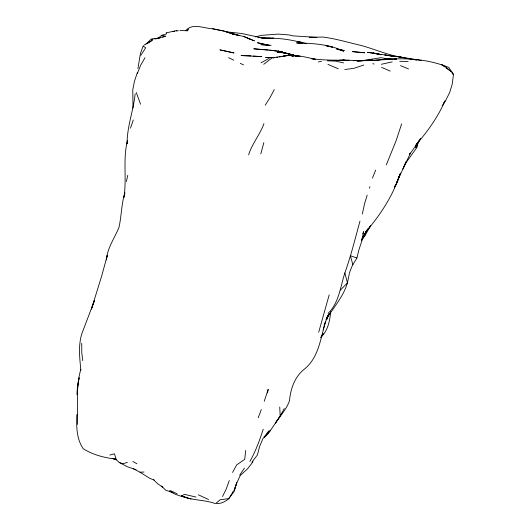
<?xml version="1.0" encoding="UTF-8"?>
<svg xmlns="http://www.w3.org/2000/svg" width="530" height="530" viewBox="0 0 530 530"><rect width="100%" height="100%" fill="white"/><g stroke="black" fill="none" stroke-linecap="round" stroke-linejoin="round"><path stroke-width="0.79" d="M80.825 369.463C75.399 387.357 78.413 406.146 77.387 424.431M76.85 414.506C76.333 426.001 76.433 438.886 83.197 448.705C92.704 454.694 104.032 457.748 115.136 458.987M127.074 143.789C127.001 126.71 133.447 110.591 135.163 93.75M76.943 394.605L77.44 386.41L79.116 377.771L77.691 387.377M127.114 143.769L127.465 140.543C122.715 159.159 126.869 178.424 123.987 197.326L124.895 192.807C121.304 204.235 121.589 216.127 118.892 227.655C114.4 238.301 107.351 248.119 106.311 259.945L107.365 255.255L101.72 275.885L91.432 309.063L94.439 300.563L81.898 333.516C78.122 345.447 79.705 357.829 80.818 370M245.715 450.434L244.701 459.338L236.645 464.923L232.557 472.455M137.913 68.635L140.423 53.457L143.186 45.911M81.746 343.255L81.766 352.642L82.76 360.632M330.647 311.753C329.852 321.021 327.931 330.601 320.915 337.265M267.524 392.982L268.2 389.278L264.251 401.27M349.356 273.506L347.442 282.868C343.367 296.721 333.562 307.433 326.188 319.398M328.083 313.396C339.074 302.749 340.353 286.756 344.871 272.93L344.97 272.606C351.012 255.725 355.219 238.341 359.983 221.109M418.25 141.907L417.017 147.34L405.324 163.624M126.352 181.578L127.776 175.337M263.847 142.61L260.806 153.872M329.183 294.879L318.676 332.277M323.201 329.879L325.659 321.26L325.526 321.697C320.491 338.325 318.835 357.611 304.286 369.211C294.706 376.764 290.579 388.861 289.499 400.647C286.624 409.18 280.284 415.666 275.441 423.072L280.165 416.03L284.285 408.517M324.095 325.347L324.751 323.061M362.315 214.014L364.567 203.666L367.184 195.159M349.396 272.824L352.404 265.344L356.895 258.017L359.062 249.339L361.884 240.839L363.567 231.636L362.785 233.862M263.211 429.293C259.62 440.317 255.645 451.348 249.882 461.431M253.048 461.709L247.55 468.871L240.355 475.37L236.619 483.214L234.121 491.535L229.887 497.094L228.463 498.637L220.149 499.783L216.525 502.804M401.66 123.821L396.135 140.642L386.317 164.863M369.45 188.216L369.913 186.726M137.29 72.723L134.388 81.514L132.772 89.848L133.01 108.08M130.466 128.187L133.308 119.999M236.619 483.214L234.015 490.634L236.91 482.466M229.278 480.524L226.33 488.812L222.514 496.531M417.633 142.517L415.778 147.724L419.184 140.596M400.064 173.886L396.235 184.235L394.479 186.931M258.229 417.766L261.303 409.564M248.63 154.82C252.088 143.63 260.018 134.607 263.96 123.596M137.442 73.405L140.609 65.336L144.982 57.743M370.649 225.753L367.104 230.417C380.673 214.166 392.478 196.339 399.249 176.106L396.327 183.956L400.647 173.012M372.411 178.14L375.684 170.07M394.466 186.938L395.777 184.917L406.113 161.71L403.217 168.355M328.096 315.29L326.255 319.663L327.54 316.675M325.526 321.697L329.375 313.482L326.122 319.451M370.556 225.74L365.488 234.757L361.712 240.05M402.893 169.096L410.359 153.409L420.714 138.655L416.971 143.464M274.282 89.563L270.221 97.281L265.245 105.172M361.685 240.024L363.547 236.519M229.887 497.094L233.18 491.343M362.454 237.785L367.76 228.94L361.699 239.262M443.338 103.661L445.014 100.939C437.787 117.223 427.326 131.944 415.573 145.266M362.878 237.202L367.283 230.179M140.861 55.279L145.644 47.839L143.246 46.044M320.802 337.544L323.307 333.748L321.849 335.397M442.172 105.728L445.737 100.349L449.659 92.578L452.203 84.277L453.468 74.611L451.567 71.49M365.362 232.425L366.21 231.146M395.777 184.917L396.235 184.235M239.686 475.165L244.443 468.076M361.606 240.117L365.104 234.982M268.723 430.943L262.986 438.548L259.587 446.525L257.414 454.978L251.902 462.133M265.199 436.819L270.578 430.168L264.331 437.343L270.479 430.44L280.165 416.03L279.747 407.02M340.412 290.069L347.442 282.868L344.871 272.93M186.593 29.687C193.635 23.068 204.322 28.468 212.676 28.792L224.303 31.144L239.494 35.603L232.518 33.92M145.995 44.003L151.083 39.253L152.865 39.187M158.569 37.835L161.763 35.291L166.519 33.9L166.234 32.92M263.741 64.289L272.049 57.903M229.523 498.18C225.316 501.698 220.175 504.481 214.524 503.321C203.725 499.571 191.966 500.585 181.459 495.861L184.546 494.384L196.04 497.06M146.962 43.818L152.296 40.267L144.067 45.083M261.038 62.858L269.32 58.227M166.433 32.814L176.874 30.535M154.747 38.955L165.453 36.192L161.763 35.291M185.778 30.654L188.428 29.647L188.21 28.978M363.858 65.024L353.861 68.324L344.765 69.543M162.524 37.252L165.453 36.192M392.253 61.871L381.315 64.289M255.261 36.881L261.681 35.331L278.31 34.092L289.42 35L293.123 35.874L316.92 37.378M127.432 462.425L122.774 463.743L119.237 462.478L116.315 459.801L112.903 458.563L115.268 458.934M109.823 455.045L114.447 453.799L116.315 459.801M155.681 38.882L160.285 37.769L151.414 39.114M276.256 57.479L277.674 57.213M362.089 60.678L380.878 57.71L392.697 59.592L384.667 58.386L392.67 59.439L388.351 59.307C408.696 57.777 429.837 59.645 448.83 67.476L453.335 74.332L452.163 73.226M279.184 56.948L280.787 56.69M282.391 56.432C293.355 53.722 304.644 56.922 315.363 59.281L311.534 58.704C324.141 60.427 336.894 60.168 349.595 60.254L357.001 60.672M318.311 61.904L321.505 61.427M172.336 31.568L174.622 31.243M176.145 31.025L178.424 30.7M179.948 30.482L187.945 30.8M283.325 56.008L289.605 55.272L299.927 56.319L289.605 55.272L272.943 57.704L274.202 57.73M371.822 60.639L383.859 59.327L396.659 58.989L394.572 59.082M367.86 60.678L372.729 60.129L366.528 60.705M336.444 60.665L341.068 60.168L349.078 60.241M336.828 60.526L341.068 60.168M273.506 37.955L267.61 38.339C280.734 37.756 294.011 40.393 306.678 43.732M332.356 60.513L336.55 60.268M392.492 59.174L369.509 60.605L378.884 60.48L367.674 60.168L357.386 61.122L362.169 60.87M258.461 37.709L262.005 37.55L258.024 37.577M133.255 468.712L139.927 472.17L144.067 472.031M361.208 60.678L365.329 60.605M291.195 55.915L293.554 55.889L291.957 55.862M353.49 60.678L366.15 60.665M298.125 56.452L289.168 53.775L281.218 52.364L277.15 52.331L281.258 52.722M312.322 37.365L309.228 37.319L322.823 37.034C335.583 38.611 347.938 42.427 360.446 45.282C374.187 48.952 387.271 54.928 401.376 57.2L397.579 56.538L421.165 60.48M262.436 38.12L270.466 38.292L262.708 38.054M399.746 61.288L408.186 61.553M274.063 57.717L265.59 57.399L274.003 57.763M327.361 60.798L335.781 61.136L343.572 62.904M225.8 31.76L241.6 33.476L264.709 38.511L260.932 37.796L269.439 38.213M271.155 45.335L260.866 44.633L269.127 45.322L257.593 42.758L269.127 45.322M253.287 56.061L261.833 56.65L241.104 55.551L251.001 55.882M262.774 49.641L268.134 50.085M269.671 50.217L282.271 51.755L269.214 50.039L253.777 48.806L262.005 49.581M282.901 52.881L289.168 53.775M298.264 43.029L299.801 43.208L296.515 42.864C312.561 43.42 328.878 44.003 343.645 51.191L340.783 50.257M415.01 59.936L416.626 60.168M115.427 458.94L112.777 458.543L115.149 458.907M227.403 32.363L232.465 33.125L226.741 32.264M232.644 34.105L243.608 36.424L254.334 40.863L243.608 36.424M299.543 41.877L297.668 41.578L301.444 42.188M232.041 33.953L235.843 34.596L228.9 32.827M300.623 43.434L302.199 43.705M227.35 32.31L228.933 32.602M281.218 52.364L287.677 53.722M347.455 60.751L342.777 59.857L346.726 60.632M293.54 55.981L288.26 54.968L292.944 55.955M337.047 49.144L344.315 50.575L336.464 48.932M224.303 31.144L212.676 28.792M325.579 45.6L329.011 46.368M325.678 45.626L332.721 47.223L329.753 46.541M191.085 499.061C183.678 496.683 175.755 495.702 169.395 490.773M288.724 53.768L278.098 51.052L285.736 53.185M412.592 59.592C397.792 56.147 382.481 54.928 367.482 52.311L377.227 53.656L380.878 54.656L373.041 52.993L381.004 54.822M289.214 54.126L297.621 56.458M286.505 53.391L297.058 56.24L289.479 53.967M293.057 55.133L295.959 55.981M337.186 49.151L340.075 50.025M136.097 469.693L127.452 466.771L119.237 462.478M181.459 495.861L187.474 497.856M173.032 492.688L165.585 490.137L161.584 486.076L162.75 487.255L157.589 483.658L153.435 479.584M247.325 38.18L250.869 39.425M356.895 258.017L350.37 255.705L352.894 264.781M154.197 480.074L149.877 478.378L139.927 472.17M338.306 68.807L327.977 64.402M400.494 65.627L408.531 68.94M372.842 63.587L373.994 64.077M381.6 67.376L390.266 71.106M208.555 499.538L198.399 494.821M240.269 63.368L243.535 64.872M170.474 490.608L177.126 493.834M228.615 57.664L233.73 60.201M132.864 461.511L136.899 463.743M444.736 66.886L441.536 64.554L444.802 66.442L451.143 71.543L446.022 67.82M136.29 92.538L140.569 104.224M328.613 314.376L326.659 319.544L328.62 314.383M410.227 153.17L409.451 154.588L410.22 153.163M364.567 52.781L352.423 51.609L364.567 52.781M388.649 55.564L384.8 55.034L394.711 56.551L388.649 55.564M222.527 50.383L219.87 49.893L234.055 52.96L222.527 50.383"/></g></svg>
